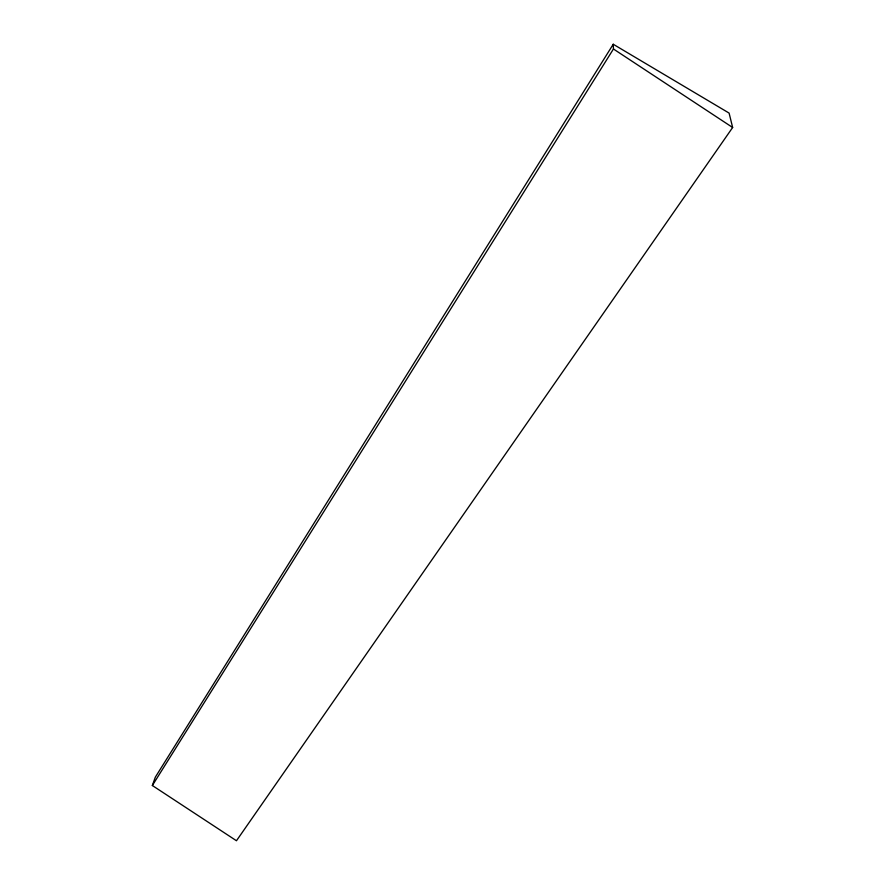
<?xml version="1.0" encoding="UTF-8"?>
<svg xmlns="http://www.w3.org/2000/svg" width="885" height="885" viewBox="0 0 885 885"><rect width="100%" height="100%" fill="white"/><g stroke="black" fill="none" stroke-linecap="round" stroke-linejoin="round"><path stroke-width="1.33" d="M152.353 785.515L155.317 777.185L613.239 44.25L729.096 113.081L732.647 127.495L236.461 840.75L152.353 785.515L613.449 48.996L613.239 44.25M613.449 48.996L732.647 127.495"/></g></svg>
